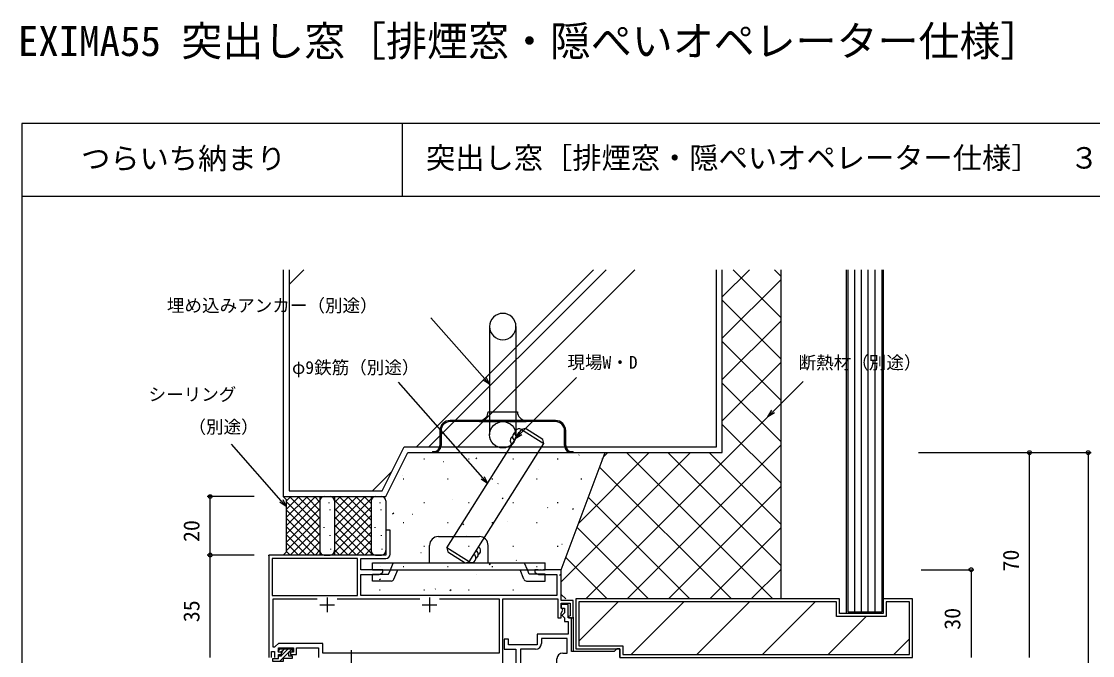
# Model space of a CAD drawing. Units: millimetres, scale not verified. Extents: x -437 to 438, y -344 to 341.
# Drawn here: x -436.9 to -70.9, y 124.3 to 341.1 of the extents above; entities that cross this region are included whole.
import ezdxf
from ezdxf.enums import TextEntityAlignment as Align

# ---------------------------------------------------------------- set-up
doc = ezdxf.new("R2010")
doc.units = ezdxf.units.MM
doc.header["$LTSCALE"] = 2
for name, color, linetype in [('0-1_USER1', 3, 'Continuous'), ('0-2_YKK_11', 7, 'Continuous'), ('0-3_YKK_12', 2, 'Continuous'), ('0-4_YKK_13', 4, 'Continuous'), ('0-5_YKK_D', 6, 'Continuous'), ('0-6_YKK_ZWAK', 7, 'Continuous'), ('0-7_YSS_K', 3, 'Continuous')]:
    doc.layers.add(name, color=color, linetype=linetype)
doc.styles.add('ＭＳ ゴシック', font='')
doc.styles.get('ＭＳ ゴシック').set_extended_font_data('MS Gothic')

msp = doc.modelspace()

# ---------------------------------------------------------------- linework, layer by layer
at = {"layer": '0-2_YKK_11'}
for p, q in [((-332.46, 144.2), (-332.46, 139.2)), ((-329.078, 143.7), (-300.843, 143.7)), ((-297.46, 144.2), (-297.46, 139.2)), ((-334.96, 141.7), (-329.96, 141.7)), ((-299.96, 141.7), (-294.96, 141.7)), ((-261.26, 126.5), (-266.46, 126.5))]:
    msp.add_line(p, q, dxfattribs=at)
for points in [[(-310.96, 159), (-310.96, 167.2), (-312.46, 167.2), (-312.46, 158.7), (-352.46, 158.7), (-352.46, 123.7)], [(-272.46, 112.082), (-272.46, 143.7), (-253.66, 143.7), (-253.66, 137.2), (-252.46, 137.2), (-252.46, 138.88), (-251.901, 139.85), (-252.16, 140.3), (-252.46, 140.6), (-252.46, 142.2), (-249.46, 142.2), (-249.46, 137.962), (-250.001, 137.65), (-249.88, 137.2), (-248.46, 137.2), (-248.46, 143.2), (-252.46, 143.2), (-252.46, 153.7), (-258.502, 153.7), (-258.686, 153.58), (-259.235, 153.58), (-259.419, 153.7), (-259.502, 153.7), (-259.686, 153.58), (-260.235, 153.58), (-260.419, 153.7), (-261.46, 153.7), (-261.46, 152.7), (-260.248, 152), (-253.96, 152), (-253.96, 144.9), (-320.96, 144.9), (-320.96, 152), (-314.673, 152), (-313.46, 152.7), (-313.46, 153.7), (-320.96, 153.7), (-320.96, 157.5), (-312.46, 157.5)], [(-294.078, 143.7), (-273.66, 143.7), (-273.66, 125.2), (-333.96, 125.2), (-333.96, 128.5), (-349.16, 128.5), (-350.16, 127.5), (-350.46, 127.2), (-350.96, 127.2), (-350.96, 143.7), (-335.843, 143.7)], [(-232.46, 123.7), (-232.46, 126.7), (-233.46, 126.7), (-233.96, 126.2), (-234.46, 125.7), (-248.96, 125.7), (-248.96, 137.2), (-250.16, 137.2), (-250.16, 141.8), (-252.46, 141.8), (-252.46, 140.6), (-251.36, 140.6), (-251.36, 139), (-251.66, 138.7), (-252.16, 138.2), (-252.16, 138), (-251.66, 137.5), (-251.36, 137.2), (-251.36, 136), (-250.16, 136), (-250.16, 131.7), (-260.76, 131.7), (-260.76, 128), (-270.46, 128), (-270.46, 130)], [(-270.46, 130), (-271.96, 130), (-271.96, 126.5), (-267.96, 126.5)], [(-251.96, 125.2), (-250.46, 125.2), (-250.46, 130.2), (-259.26, 130.2), (-259.26, 128.5)], [(-351.46, 123.7), (-351.46, 125.7), (-350.46, 125.7), (-350.46, 123.7)], [(-349.16, 123.7), (-349.16, 124.7), (-348.06, 124.7), (-348.06, 125.5), (-349.16, 125.5), (-349.16, 127), (-343.96, 127), (-343.96, 125.5), (-345.06, 125.5), (-345.06, 124.7), (-342.96, 124.7), (-342.96, 127), (-335.46, 127), (-335.46, 123.7)], [(-267.96, 126.5), (-267.96, 90.2)], [(-266.46, 126.5), (-266.46, 90.2), (-253.96, 90.2), (-253.96, 123.2)]]:
    msp.add_lwpolyline(points, dxfattribs=at)
msp.add_lwpolyline([(-322.16, 157.5), (-351.26, 157.5), (-351.26, 144.9), (-322.16, 144.9)], close=True, dxfattribs=at)
for centre, radius, start, end in [((-312.46, 159), 1.5, 270.00001, 359.99999), ((-261.26, 128.5), 2, 270, 0), ((-251.96, 123.2), 2, 90, 180)]:
    msp.add_arc(centre, radius, start, end, dxfattribs=at)
at = {"layer": '0-3_YKK_12'}
msp.add_line((-248.46, 137.5), (-248.46, 125.7), dxfattribs=at)
msp.add_lwpolyline([(-352.46, 158.4), (-352.46, 158.7), (-352.16, 158.7)], dxfattribs=at)
at = {"layer": '0-4_YKK_13'}
for p, q in [((-276.96, 236.8), (-276.96, 199.8)), ((-267.96, 236.8), (-267.96, 199.8)), ((-277.46, 207.7), (-267.46, 207.7)), ((-280.46, 204.7), (-290.46, 204.7)), ((-280.46, 204.3), (-290.46, 204.3)), ((-264.46, 204.7), (-280.46, 204.7)), ((-280.46, 204.3), (-264.46, 204.3)), ((-254.46, 204.7), (-264.46, 204.7)), ((-254.46, 204.3), (-264.46, 204.3)), ((-293.96, 201.2), (-293.96, 196.1)), ((-293.56, 201.2), (-293.56, 196.1)), ((-251.36, 196.1), (-251.36, 201.2)), ((-250.96, 196.1), (-250.96, 201.2)), ((-296.46, 194.1), (-296.46, 193.7)), ((-296.46, 194.1), (-295.96, 194.1)), ((-248.96, 194.1), (-248.46, 194.1)), ((-248.46, 193.7), (-248.46, 194.1)), ((-296.46, 193.7), (-295.96, 193.7)), ((-295.96, 193.7), (-248.96, 193.7)), ((-248.96, 193.7), (-248.46, 193.7)), ((-294.46, 165), (-280.46, 165)), ((-297.46, 156.002), (-297.46, 162)), ((-277.461, 156), (-277.46, 162)), ((-316.961, 156.001), (-257.961, 155.996)), ((-316.961, 153.701), (-316.96, 156.001)), ((-310.854, 153.627), (-309.924, 155.927)), ((-257.961, 153.698), (-257.96, 155.996)), ((-316.961, 153.701), (-257.961, 153.7)), ((-316.961, 149.828), (-316.96, 152.127)), ((-316.96, 152.128), (-311.46, 152.127)), ((-311.46, 152.127), (-310.854, 153.627)), ((-309.656, 150.453), (-308.373, 153.627)), ((-265.265, 150.45), (-266.547, 153.625)), ((-257.961, 152.124), (-263.461, 152.125)), ((-257.961, 149.825), (-257.961, 152.125)), ((-310.583, 149.827), (-316.96, 149.827)), ((-264.338, 149.825), (-257.961, 149.824)), ((-345.66, 125.392), (-348.752, 122.3)), ((-345.799, 126.6), (-348.06, 124.339)), ((-347.146, 126.6), (-348.003, 125.743)), ((-344.544, 126.508), (-345.552, 125.5)), ((-324.26, 126.2), (-324.26, 120.701))]:
    msp.add_line(p, q, dxfattribs=at)
for points in [[(-263.461, 152.125), (-264.067, 153.625), (-264.996, 155.925)], [(-348.485, 126.6), (-344.46, 126.6), (-344.46, 125.5), (-345.66, 125.5), (-345.66, 124.3), (-344.46, 124.3), (-344.46, 123.3), (-347.56, 123.3), (-347.56, 122.3), (-351.06, 122.3), (-351.06, 123.3), (-349.16, 123.3), (-349.16, 124.3), (-348.06, 124.3), (-348.06, 125.039), (-347.924, 125.29)], [(-348.27, 125.636), (-348.521, 125.5), (-349.036, 125.5), (-349.197, 125.888), (-348.485, 126.6)]]:
    msp.add_lwpolyline(points, dxfattribs=at)
msp.add_circle((-272.46, 199.8), 4.5, dxfattribs=at)
for centre, radius, start, end in [((-272.46, 236.8), 4.5, 0, 180), ((-272.46, 236.8), 4.5, 180, 0), ((-280.46, 207.7), 3, 270, 0), ((-264.46, 207.7), 3, 180, 270), ((-290.46, 201.2), 3.5, 90, 180), ((-290.46, 201.2), 3.1, 90, 180), ((-254.46, 201.2), 3.5, 0, 90), ((-254.46, 201.2), 3.1, 0, 90), ((-295.96, 196.1), 2.4, 270, 0), ((-295.96, 196.1), 2, 270, 0), ((-248.96, 196.1), 2.4, 180, 270), ((-248.96, 196.1), 2, 180, 270), ((-294.46, 162), 3, 89.99878, 179.99845), ((-280.46, 162), 3, 359.99873, 89.99878), ((-310.583, 150.827), 1, 270, 337.99665), ((-264.338, 150.825), 1, 201.99783, 270), ((-348.06, 125.5), 0.25, 303.05571, 146.94425)]:
    msp.add_arc(centre, radius, start, end, dxfattribs=at)
at = {"layer": '0-5_YKK_D'}
for p, q in [((-130.46, 193.7), (-71.46, 193.7)), ((-130.46, 193.7), (-91.46, 193.7)), ((-92.46, 123.7), (-92.46, 193.7)), ((-72.46, 193.7), (-72.46, -236.3)), ((-357.46, 178.7), (-373.46, 178.7)), ((-372.46, 158.7), (-372.46, 178.7)), ((-357.46, 158.7), (-373.46, 158.7)), ((-357.46, 158.7), (-373.46, 158.7)), ((-372.46, 123.7), (-372.46, 158.7)), ((-129.46, 153.7), (-111.46, 153.7)), ((-112.46, 153.7), (-112.46, 123.7))]:
    msp.add_line(p, q, dxfattribs=at)
for points in [[(-276.96, 217.067), (-278.647, 218.98), (-297.009, 239.808)], [(-277.653, 183.21), (-279.339, 185.123), (-308.132, 217.784)], [(-278.134, 219.432), (-276.96, 217.067), (-279.159, 218.528)], [(-268.232, 198.433), (-266.429, 200.236), (-247.261, 219.404)], [(-181.873, 205.96), (-180.07, 207.763), (-169.805, 218.028)], [(-179.587, 207.28), (-181.873, 205.96), (-180.553, 208.246)], [(-265.945, 199.753), (-268.232, 198.433), (-266.912, 200.719)], [(-346.46, 175.307), (-348.147, 177.22), (-365.201, 196.566)], [(-278.827, 185.575), (-277.653, 183.21), (-279.852, 184.671)], [(-347.634, 177.672), (-346.46, 175.307), (-348.659, 176.768)]]:
    msp.add_lwpolyline(points, dxfattribs=at)
for centre in [(-92.46, 193.7), (-72.46, 193.7), (-372.46, 178.7), (-372.46, 158.7), (-372.46, 158.7), (-112.46, 153.7)]:
    msp.add_circle(centre, 0.637, dxfattribs=at)
at = {"layer": '0-6_YKK_ZWAK'}
for p, q in [((-436.8, 306.2), (-436.8, -343.8)), ((438.2, 306.2), (-436.8, 306.2)), ((-306.8, 306.2), (-306.8, 281.2)), ((438.2, 281.2), (-436.8, 281.2))]:
    msp.add_line(p, q, dxfattribs=at)
at = {"layer": '0-7_YSS_K'}
for p, q in [((-345.46, 251.164), (-340.424, 256.2)), ((-301.929, 195.7), (-241.429, 256.2)), ((-297.687, 195.7), (-237.187, 256.2)), ((-287.787, 195.7), (-227.287, 256.2)), ((-197.46, 246.947), (-188.207, 256.2)), ((-197.46, 232.805), (-177.46, 252.805)), ((-177.46, 239.93), (-193.731, 256.2)), ((-177.46, 254.072), (-179.589, 256.2)), ((-177.46, 256.2), (-177.46, 143.7)), ((-152.16, 139.2), (-152.16, 256.2)), ((-149.86, 139.2), (-149.86, 256.2)), ((-147.56, 139.2), (-147.56, 256.2)), ((-145.26, 139.2), (-145.26, 256.2)), ((-177.46, 225.787), (-197.46, 245.787)), ((-197.46, 218.663), (-177.46, 238.663)), ((-177.46, 211.645), (-197.46, 231.645)), ((-197.46, 204.52), (-177.46, 224.52)), ((-177.46, 197.503), (-197.46, 217.503)), ((-244.139, 143.7), (-177.46, 210.378)), ((-291.539, 161.175), (-266.044, 201.634)), ((-177.46, 183.361), (-197.46, 203.361)), ((-283.924, 156.377), (-258.429, 196.836)), ((-229.997, 143.7), (-177.46, 196.236)), ((-299.43, 191.605), (-299.18, 191.605)), ((-292.698, 190.714), (-292.651, 190.731)), ((-284.23, 191.605), (-283.98, 191.605)), ((-281.719, 191.649), (-281.302, 191.924)), ((-269.03, 191.605), (-268.78, 191.605)), ((-253.83, 191.605), (-253.58, 191.605)), ((-252.46, 149.52), (-208.281, 193.7)), ((-246.483, 169.64), (-222.423, 193.7)), ((-246.436, 192.892), (-246.389, 192.909)), ((-238.63, 191.605), (-238.38, 191.605)), ((-237.998, 192.268), (-236.565, 193.7)), ((-180.226, 143.7), (-230.226, 193.7)), ((-177.46, 155.077), (-216.084, 193.7)), ((-177.46, 169.219), (-201.942, 193.7)), ((-316.929, 180.7), (-310.464, 187.166)), ((-260.151, 188.035), (-260.104, 188.052)), ((-194.368, 143.7), (-239.344, 188.676)), ((-306.649, 185.774), (-306.602, 185.791)), ((-306.555, 184.73), (-306.305, 184.73)), ((-291.355, 184.73), (-291.105, 184.73)), ((-276.155, 184.73), (-275.905, 184.73)), ((-274.103, 183.095), (-274.055, 183.111)), ((-260.955, 184.73), (-260.705, 184.73)), ((-245.755, 184.73), (-245.505, 184.73)), ((-215.855, 143.7), (-177.46, 182.094)), ((-347.46, 178.7), (-346.46, 177.7)), ((-346.46, 177.143), (-344.903, 178.7)), ((-346.46, 174.314), (-342.075, 178.7)), ((-346.46, 171.486), (-339.246, 178.7)), ((-346.46, 168.658), (-336.418, 178.7)), ((-346.46, 177.7), (-346.46, 159.7)), ((-346.46, 165.829), (-334.96, 177.329)), ((-334.96, 165.498), (-346.46, 176.998)), ((-334.96, 168.327), (-345.334, 178.7)), ((-334.96, 171.155), (-342.505, 178.7)), ((-334.96, 173.984), (-339.677, 178.7)), ((-334.96, 176.812), (-336.848, 178.7)), ((-334.96, 178.7), (-334.96, 158.7)), ((-334.96, 177.2), (-334.96, 160.2)), ((-333.46, 178.7), (-331.46, 178.7)), ((-331.925, 176.616), (-331.925, 176.416)), ((-329.96, 178.7), (-329.96, 158.7)), ((-329.96, 176.672), (-327.933, 178.7)), ((-329.96, 173.844), (-325.104, 178.7)), ((-329.96, 171.015), (-322.276, 178.7)), ((-329.96, 168.187), (-319.447, 178.7)), ((-329.96, 165.359), (-317.46, 177.859)), ((-317.46, 164.969), (-329.96, 177.469)), ((-329.96, 177.2), (-329.96, 160.2)), ((-317.46, 167.797), (-328.363, 178.7)), ((-317.46, 170.626), (-325.535, 178.7)), ((-317.46, 173.454), (-322.706, 178.7)), ((-317.46, 176.283), (-319.878, 178.7)), ((-317.46, 178.7), (-317.46, 158.7)), ((-317.46, 177.2), (-317.46, 160.2)), ((-315.96, 178.7), (-313.96, 178.7)), ((-314.425, 176.616), (-314.425, 176.416)), ((-312.46, 177.2), (-312.46, 160.2)), ((-299.43, 176.655), (-299.18, 176.655)), ((-289.703, 177.57), (-289.656, 177.587)), ((-284.23, 176.655), (-283.98, 176.655)), ((-272.695, 178.033), (-272.278, 178.308)), ((-269.03, 176.655), (-268.78, 176.655)), ((-253.83, 176.655), (-253.58, 176.655)), ((-208.51, 143.7), (-243.201, 178.391)), ((-346.46, 163.001), (-334.96, 174.501)), ((-334.96, 162.67), (-346.46, 174.17)), ((-331.615, 174.214), (-331.615, 174.014)), ((-329.96, 162.53), (-317.46, 175.03)), ((-317.46, 162.141), (-329.96, 174.641)), ((-329.96, 159.702), (-317.46, 172.202)), ((-314.115, 174.214), (-314.115, 174.014)), ((-310.154, 172.827), (-309.738, 173.103)), ((-303.419, 172.713), (-303.372, 172.73)), ((-257.157, 174.891), (-257.11, 174.907)), ((-248.681, 174.338), (-248.264, 174.614)), ((-346.46, 160.172), (-334.96, 171.672)), ((-334.96, 159.842), (-346.46, 171.342)), ((-336.647, 158.7), (-346.46, 168.513)), ((-345.104, 158.7), (-334.96, 168.844)), ((-317.46, 159.312), (-329.96, 171.812)), ((-319.677, 158.7), (-329.96, 168.984)), ((-328.134, 158.7), (-317.46, 169.373)), ((-306.555, 169.78), (-306.305, 169.78)), ((-291.355, 169.78), (-291.105, 169.78)), ((-286.141, 169.133), (-285.724, 169.408)), ((-276.155, 169.78), (-275.905, 169.78)), ((-270.872, 170.034), (-270.825, 170.05)), ((-260.955, 169.78), (-260.705, 169.78)), ((-339.476, 158.7), (-346.46, 165.685)), ((-342.276, 158.7), (-334.96, 166.015)), ((-333.656, 168.227), (-333.656, 168.027)), ((-331.563, 165.515), (-331.563, 165.315)), ((-322.505, 158.7), (-329.96, 166.155)), ((-325.305, 158.7), (-317.46, 166.545)), ((-316.156, 168.227), (-316.156, 168.027)), ((-314.063, 165.515), (-314.063, 165.315)), ((-284.824, 165.093), (-284.776, 165.11)), ((-222.652, 143.7), (-247.058, 168.106)), ((-201.712, 143.7), (-177.46, 167.952)), ((-342.304, 158.7), (-346.46, 162.856)), ((-339.447, 158.7), (-334.96, 163.187)), ((-325.334, 158.7), (-329.96, 163.327)), ((-322.477, 158.7), (-317.46, 163.716)), ((-299.43, 161.705), (-299.18, 161.705)), ((-284.23, 161.705), (-283.98, 161.705)), ((-269.03, 161.705), (-268.78, 161.705)), ((-253.83, 161.705), (-253.58, 161.705)), ((-252.277, 162.414), (-252.23, 162.43)), ((-347.46, 158.7), (-346.46, 159.7)), ((-345.133, 158.7), (-346.46, 160.028)), ((-336.619, 158.7), (-334.96, 160.359)), ((-333.46, 158.7), (-331.46, 158.7)), ((-331.305, 160.807), (-331.305, 160.607)), ((-328.162, 158.7), (-329.96, 160.498)), ((-319.648, 158.7), (-317.46, 160.888)), ((-315.96, 158.7), (-313.96, 158.7)), ((-313.805, 160.807), (-313.805, 160.607)), ((-300.424, 159.569), (-300.377, 159.585)), ((-236.794, 143.7), (-250.915, 157.821)), ((-314.14, 154.712), (-314.093, 154.729)), ((-306.555, 154.83), (-306.305, 154.83)), ((-291.355, 154.83), (-291.105, 154.83)), ((-277.117, 155.517), (-276.7, 155.792)), ((-276.155, 154.83), (-275.905, 154.83)), ((-267.878, 156.889), (-267.831, 156.906)), ((-260.955, 154.83), (-260.705, 154.83)), ((-187.57, 143.7), (-177.46, 153.81)), ((-314.577, 150.311), (-314.16, 150.587)), ((-281.593, 152.032), (-281.546, 152.049)), ((-253.104, 151.822), (-252.687, 152.098)), ((-314.63, 146.755), (-314.38, 146.755)), ((-299.43, 146.755), (-299.18, 146.755)), ((-295.545, 147.092), (-295.497, 147.109)), ((-290.563, 146.617), (-290.146, 146.893)), ((-284.23, 146.755), (-283.98, 146.755)), ((-269.03, 146.755), (-268.78, 146.755)), ((-250.937, 143.7), (-252.46, 145.224)), ((-246.46, 129.282), (-233.042, 142.7)), ((-228.592, 124.7), (-210.592, 142.7)), ((-206.141, 124.7), (-188.141, 142.7)), ((-183.691, 124.7), (-165.691, 142.7)), ((-161.24, 124.7), (-148.24, 137.7)), ((-138.789, 124.7), (-133.46, 130.029))]:
    msp.add_line(p, q, dxfattribs=at)
for points in [[(-347.46, 256.2), (-347.46, 178.7), (-312.46, 178.7), (-304.96, 193.7), (-197.46, 193.7), (-197.46, 256.2)], [(-345.46, 256.2), (-345.46, 180.7), (-313.697, 180.7), (-306.197, 195.7), (-199.46, 195.7), (-199.46, 256.2)], [(-142.46, 256.2), (-142.46, 138.7), (-154.96, 138.7), (-154.96, 256.2)], [(-142.96, 256.2), (-142.96, 139.2), (-154.46, 139.2), (-154.46, 256.2)], [(-252.46, 153.2), (-252.46, 153.7), (-237.46, 193.7)]]:
    msp.add_lwpolyline(points, dxfattribs=at)
for points in [[(-266.043, 201.633), (-258.429, 196.835), (-258.741, 198.214), (-264.664, 201.946)], [(-283.924, 156.377), (-291.539, 161.175), (-291.226, 159.796), (-285.303, 156.064)], [(-247.46, 143.7), (-247.46, 126.7), (-232.46, 126.7), (-232.46, 123.7), (-132.46, 123.7), (-132.46, 143.7), (-142.46, 143.7), (-142.46, 138.7), (-157.46, 138.7), (-157.46, 143.7)], [(-246.46, 142.7), (-246.46, 127.7), (-231.46, 127.7), (-231.46, 124.7), (-133.46, 124.7), (-133.46, 142.7), (-141.46, 142.7), (-141.46, 137.7), (-158.46, 137.7), (-158.46, 142.7)]]:
    msp.add_lwpolyline(points, close=True, dxfattribs=at)
for centre, start, end in [((-266.842, 200.364), 57.78124, 237.78122), ((-268.441, 197.826), 117.7812, 237.78122), ((-267.642, 199.095), 117.7812, 237.78122), ((-333.46, 177.2), 90, 180), ((-331.46, 177.2), 0, 90), ((-315.96, 177.2), 90, 180), ((-313.96, 177.2), 0, 90), ((-281.525, 160.184), 297.7812, 57.78122), ((-333.46, 160.2), 180, 270), ((-331.46, 160.2), 270, 0), ((-315.96, 160.2), 180, 270), ((-313.96, 160.2), 270, 0), ((-283.125, 157.646), 237.78124, 57.78122), ((-282.325, 158.915), 297.7812, 57.78122)]:
    msp.add_arc(centre, 1.5, start, end, dxfattribs=at)

# ---------------------------------------------------------------- texts
at = {"layer": '0-1_USER1', "style": 'ＭＳ ゴシック'}
for s, height, p in [('EXIMA55 突出し窓［排煙窓・隠ぺいオペレーター仕様］', 10.26, (-438.149, 326.177)), ('つらいち納まり', 7.331, (-416.573, 288.416)), ('突出し窓［排煙窓・隠ぺいオペレーター仕様］  ３８mm溝幅', 7.331, (-298.708, 288.586))]:
    msp.add_text(s, height=height, dxfattribs=at).set_placement(p, align=Align.BOTTOM_LEFT)
at = {"layer": '0-5_YKK_D', "style": 'ＭＳ ゴシック'}
for s, p in [('埋め込みアンカー（別途）', (-387.233, 240.47)), ('現場W・D', (-250.4, 221.052)), ('断熱材（別途）', (-171.397, 220.95)), ('φ9鉄筋（別途）', (-344.491, 219.291)), ('シーリング', (-393.515, 210.097)), ('（別途）', (-379.879, 198.972))]:
    msp.add_text(s, height=4.399, dxfattribs=at).set_placement(p, align=Align.BOTTOM_LEFT)
for s, p in [('20', (-374.46, 163.16)), ('70', (-94.46, 153.075)), ('35', (-374.46, 135.745)), ('30', (-114.46, 133.16))]:
    msp.add_text(s, height=5.499, rotation=90, dxfattribs=at).set_placement(p, align=Align.BOTTOM_LEFT)

doc.saveas('drawing.dxf')
